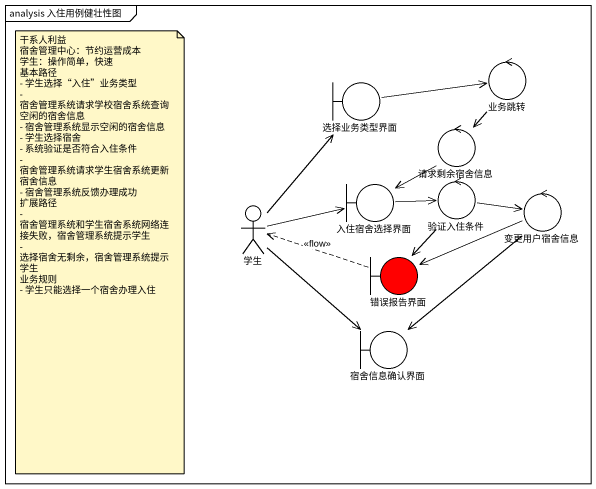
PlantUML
@startuml
mainframe analysis 入住用例健壮性图
control 业务跳转
boundary 选择业务类型界面
control 请求剩余宿舍信息
boundary 入住宿舍选择界面
control 验证入住条件
actor 学生
control 变更用户宿舍信息
boundary 错误报告界面 #FF0000
boundary 宿舍信息确认界面
业务跳转 --> 请求剩余宿舍信息
选择业务类型界面 -right-> 业务跳转
请求剩余宿舍信息 --> 入住宿舍选择界面
入住宿舍选择界面 -right-> 验证入住条件
验证入住条件 -right-> 变更用户宿舍信息
验证入住条件 --> 错误报告界面
学生 -up-> 选择业务类型界面
学生 -right-> 入住宿舍选择界面
学生 --> 宿舍信息确认界面
变更用户宿舍信息 -left-> 错误报告界面
变更用户宿舍信息 --> 宿舍信息确认界面
错误报告界面 .left.> 学生 : <<flow>>
note as N1
  干系人利益
  宿舍管理中心：节约运营成本
  学生：操作简单，快速
  基本路径
  - 学生选择“入住”业务类型
  - 宿舍管理系统请求学校宿舍系统查询空闲的宿舍信息
  - 宿舍管理系统显示空闲的宿舍信息
  - 学生选择宿舍
  - 系统验证是否符合入住条件
  - 宿舍管理系统请求学生宿舍系统更新宿舍信息
  - 宿舍管理系统反馈办理成功
  扩展路径
  - 宿舍管理系统和学生宿舍系统网络连接失败，宿舍管理系统提示学生
  - 选择宿舍无剩余，宿舍管理系统提示学生
  业务规则
  - 学生只能选择一个宿舍办理入住
end note
@enduml
